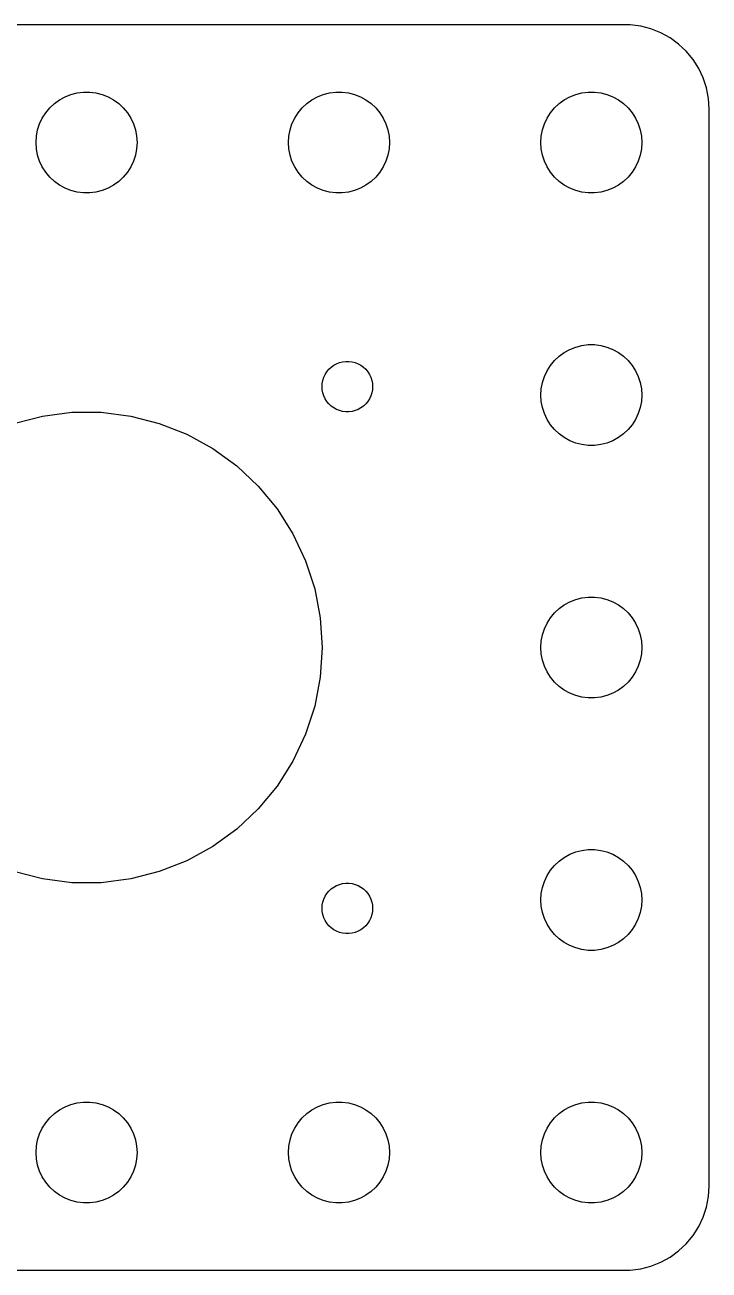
# Model space of a CAD drawing. Header units: metres. Extents: x -37 to 37, y -37 to 37.
# Drawn here: x -3.7 to 37, y -37 to 37 of the extents above; entities that cross this region are included whole.
import ezdxf

# ---------------------------------------------------------------- set-up
doc = ezdxf.new("R2010")
doc.units = ezdxf.units.M

msp = doc.modelspace()

# ---------------------------------------------------------------- linework, layer by layer
for p, q in [((32.3139, 36.9901), (-32.3139, 36.9901)), ((32.9369, 36.9114), (32.3139, 36.9901)), ((33.5451, 36.7553), (32.9369, 36.9114)), ((34.1289, 36.5241), (33.5451, 36.7553)), ((34.6791, 36.2216), (34.1289, 36.5241)), ((35.1871, 35.8526), (34.6791, 36.2216)), ((35.6448, 35.4227), (35.1871, 35.8526)), ((36.0451, 34.9389), (35.6448, 35.4227)), ((36.3815, 34.4088), (36.0451, 34.9389)), ((36.6489, 33.8406), (36.3815, 34.4088)), ((36.8429, 33.2434), (36.6489, 33.8406)), ((-1.60747, 32.533), (-1.27733, 32.7145)), ((-1.27733, 32.7145), (-0.92705, 32.8532)), ((-0.92705, 32.8532), (-0.56213, 32.9469)), ((-0.56213, 32.9469), (-0.18837, 32.9941)), ((-0.18837, 32.9941), (0.18837, 32.9941)), ((0.18837, 32.9941), (0.56213, 32.9469)), ((0.56213, 32.9469), (0.92705, 32.8532)), ((0.92705, 32.8532), (1.27733, 32.7145)), ((1.27733, 32.7145), (1.60747, 32.533)), ((13.3925, 32.533), (13.7227, 32.7145)), ((13.7227, 32.7145), (14.0729, 32.8532)), ((14.0729, 32.8532), (14.4379, 32.9469)), ((14.4379, 32.9469), (14.8116, 32.9941)), ((14.8116, 32.9941), (15.1884, 32.9941)), ((15.1884, 32.9941), (15.5621, 32.9469)), ((15.5621, 32.9469), (15.927, 32.8532)), ((15.927, 32.8532), (16.2773, 32.7145)), ((16.2773, 32.7145), (16.6075, 32.533)), ((28.3925, 32.533), (28.7227, 32.7145)), ((28.7227, 32.7145), (29.0729, 32.8532)), ((29.0729, 32.8532), (29.4379, 32.9469)), ((29.4379, 32.9469), (29.8116, 32.9941)), ((29.8116, 32.9941), (30.1884, 32.9941)), ((30.1884, 32.9941), (30.5621, 32.9469)), ((30.5621, 32.9469), (30.927, 32.8532)), ((30.927, 32.8532), (31.2773, 32.7145)), ((31.2773, 32.7145), (31.6075, 32.533)), ((36.9606, 32.6267), (36.8429, 33.2434)), ((37, 32), (36.9606, 32.6267)), ((-2.42705, 31.7634), (-2.1869, 32.0536)), ((-2.1869, 32.0536), (-1.91226, 32.3115)), ((-1.91226, 32.3115), (-1.60747, 32.533)), ((1.60747, 32.533), (1.91226, 32.3115)), ((1.91226, 32.3115), (2.1869, 32.0536)), ((2.1869, 32.0536), (2.42705, 31.7634)), ((12.5729, 31.7634), (12.8131, 32.0536)), ((12.8131, 32.0536), (13.0877, 32.3115)), ((13.0877, 32.3115), (13.3925, 32.533)), ((16.6075, 32.533), (16.9123, 32.3115)), ((16.9123, 32.3115), (17.1869, 32.0536)), ((17.1869, 32.0536), (17.427, 31.7634)), ((27.5729, 31.7634), (27.8131, 32.0536)), ((27.8131, 32.0536), (28.0877, 32.3115)), ((28.0877, 32.3115), (28.3925, 32.533)), ((31.6075, 32.533), (31.9123, 32.3115)), ((31.9123, 32.3115), (32.1869, 32.0536)), ((32.1869, 32.0536), (32.427, 31.7634)), ((37, -32), (37, 32)), ((-2.90575, 30.7461), (-2.78932, 31.1044)), ((-2.78932, 31.1044), (-2.62891, 31.4453)), ((-2.62891, 31.4453), (-2.42705, 31.7634)), ((2.42705, 31.7634), (2.62891, 31.4453)), ((2.62891, 31.4453), (2.78932, 31.1044)), ((2.78932, 31.1044), (2.90575, 30.7461)), ((12.0942, 30.7461), (12.2107, 31.1044)), ((12.2107, 31.1044), (12.3711, 31.4453)), ((12.3711, 31.4453), (12.5729, 31.7634)), ((17.427, 31.7634), (17.6289, 31.4453)), ((17.6289, 31.4453), (17.7893, 31.1044)), ((17.7893, 31.1044), (17.9057, 30.7461)), ((27.0942, 30.7461), (27.2107, 31.1044)), ((27.2107, 31.1044), (27.3711, 31.4453)), ((27.3711, 31.4453), (27.5729, 31.7634)), ((32.427, 31.7634), (32.6289, 31.4453)), ((32.6289, 31.4453), (32.7893, 31.1044)), ((32.7893, 31.1044), (32.9057, 30.7461)), ((-3, 30), (-2.97633, 30.376)), ((-2.97633, 30.376), (-2.90575, 30.7461)), ((2.90575, 30.7461), (2.97633, 30.376)), ((2.97633, 30.376), (3, 30)), ((12, 30), (12.0237, 30.376)), ((12.0237, 30.376), (12.0942, 30.7461)), ((17.9057, 30.7461), (17.9763, 30.376)), ((17.9763, 30.376), (18, 30)), ((27, 30), (27.0237, 30.376)), ((27.0237, 30.376), (27.0942, 30.7461)), ((32.9057, 30.7461), (32.9763, 30.376)), ((32.9763, 30.376), (33, 30)), ((-2.97633, 29.624), (-3, 30)), ((-2.90575, 29.2539), (-2.97633, 29.624)), ((2.97633, 29.624), (2.90575, 29.2539)), ((3, 30), (2.97633, 29.624)), ((12.0237, 29.624), (12, 30)), ((12.0942, 29.2539), (12.0237, 29.624)), ((17.9763, 29.624), (17.9057, 29.2539)), ((18, 30), (17.9763, 29.624)), ((27.0237, 29.624), (27, 30)), ((27.0942, 29.2539), (27.0237, 29.624)), ((32.9763, 29.624), (32.9057, 29.2539)), ((33, 30), (32.9763, 29.624)), ((-2.78932, 28.8956), (-2.90575, 29.2539)), ((-2.62891, 28.5547), (-2.78932, 28.8956)), ((2.78932, 28.8956), (2.62891, 28.5547)), ((2.90575, 29.2539), (2.78932, 28.8956)), ((12.2107, 28.8956), (12.0942, 29.2539)), ((12.3711, 28.5547), (12.2107, 28.8956)), ((17.7893, 28.8956), (17.6289, 28.5547)), ((17.9057, 29.2539), (17.7893, 28.8956)), ((27.2107, 28.8956), (27.0942, 29.2539)), ((27.3711, 28.5547), (27.2107, 28.8956)), ((32.7893, 28.8956), (32.6289, 28.5547)), ((32.9057, 29.2539), (32.7893, 28.8956)), ((-2.42705, 28.2366), (-2.62891, 28.5547)), ((-2.1869, 27.9464), (-2.42705, 28.2366)), ((2.42705, 28.2366), (2.1869, 27.9464)), ((2.62891, 28.5547), (2.42705, 28.2366)), ((12.5729, 28.2366), (12.3711, 28.5547)), ((12.8131, 27.9464), (12.5729, 28.2366)), ((17.427, 28.2366), (17.1869, 27.9464)), ((17.6289, 28.5547), (17.427, 28.2366)), ((27.5729, 28.2366), (27.3711, 28.5547)), ((27.8131, 27.9464), (27.5729, 28.2366)), ((32.427, 28.2366), (32.1869, 27.9464)), ((32.6289, 28.5547), (32.427, 28.2366)), ((-1.91226, 27.6884), (-2.1869, 27.9464)), ((-1.60747, 27.467), (-1.91226, 27.6884)), ((-1.27733, 27.2855), (-1.60747, 27.467)), ((1.60747, 27.467), (1.27733, 27.2855)), ((1.91226, 27.6884), (1.60747, 27.467)), ((2.1869, 27.9464), (1.91226, 27.6884)), ((13.0877, 27.6884), (12.8131, 27.9464)), ((13.3925, 27.467), (13.0877, 27.6884)), ((13.7227, 27.2855), (13.3925, 27.467)), ((16.6075, 27.467), (16.2773, 27.2855)), ((16.9123, 27.6884), (16.6075, 27.467)), ((17.1869, 27.9464), (16.9123, 27.6884)), ((28.0877, 27.6884), (27.8131, 27.9464)), ((28.3925, 27.467), (28.0877, 27.6884)), ((28.7227, 27.2855), (28.3925, 27.467)), ((31.6075, 27.467), (31.2773, 27.2855)), ((31.9123, 27.6884), (31.6075, 27.467)), ((32.1869, 27.9464), (31.9123, 27.6884)), ((-0.92705, 27.1468), (-1.27733, 27.2855)), ((-0.56213, 27.0531), (-0.92705, 27.1468)), ((-0.18837, 27.0059), (-0.56213, 27.0531)), ((0.18837, 27.0059), (-0.18837, 27.0059)), ((0.56213, 27.0531), (0.18837, 27.0059)), ((0.92705, 27.1468), (0.56213, 27.0531)), ((1.27733, 27.2855), (0.92705, 27.1468)), ((14.0729, 27.1468), (13.7227, 27.2855)), ((14.4379, 27.0531), (14.0729, 27.1468)), ((14.8116, 27.0059), (14.4379, 27.0531)), ((15.1884, 27.0059), (14.8116, 27.0059)), ((15.5621, 27.0531), (15.1884, 27.0059)), ((15.927, 27.1468), (15.5621, 27.0531)), ((16.2773, 27.2855), (15.927, 27.1468)), ((29.0729, 27.1468), (28.7227, 27.2855)), ((29.4379, 27.0531), (29.0729, 27.1468)), ((29.8116, 27.0059), (29.4379, 27.0531)), ((30.1884, 27.0059), (29.8116, 27.0059)), ((30.5621, 27.0531), (30.1884, 27.0059)), ((30.927, 27.1468), (30.5621, 27.0531)), ((31.2773, 27.2855), (30.927, 27.1468)), ((28.7227, 17.7145), (29.0729, 17.8532)), ((29.0729, 17.8532), (29.4379, 17.9469)), ((29.4379, 17.9469), (29.8116, 17.9941)), ((29.8116, 17.9941), (30.1884, 17.9941)), ((30.1884, 17.9941), (30.5621, 17.9469)), ((30.5621, 17.9469), (30.927, 17.8532)), ((30.927, 17.8532), (31.2773, 17.7145)), ((27.5729, 16.7634), (27.8131, 17.0536)), ((27.8131, 17.0536), (28.0877, 17.3115)), ((28.0877, 17.3115), (28.3925, 17.533)), ((28.3925, 17.533), (28.7227, 17.7145)), ((31.2773, 17.7145), (31.6075, 17.533)), ((31.6075, 17.533), (31.9123, 17.3115)), ((31.9123, 17.3115), (32.1869, 17.0536)), ((32.1869, 17.0536), (32.427, 16.7634)), ((14.1855, 16.2226), (14.2865, 16.3817)), ((14.2865, 16.3817), (14.4065, 16.5268)), ((14.4065, 16.5268), (14.5439, 16.6558)), ((14.5439, 16.6558), (14.6963, 16.7665)), ((14.6963, 16.7665), (14.8613, 16.8572)), ((14.8613, 16.8572), (15.0365, 16.9266)), ((15.0365, 16.9266), (15.2189, 16.9734)), ((15.2189, 16.9734), (15.4058, 16.997)), ((15.4058, 16.997), (15.5942, 16.997)), ((15.5942, 16.997), (15.7811, 16.9734)), ((15.7811, 16.9734), (15.9635, 16.9266)), ((15.9635, 16.9266), (16.1387, 16.8572)), ((16.1387, 16.8572), (16.3037, 16.7665)), ((16.3037, 16.7665), (16.4561, 16.6558)), ((16.4561, 16.6558), (16.5934, 16.5268)), ((16.5934, 16.5268), (16.7135, 16.3817)), ((16.7135, 16.3817), (16.8145, 16.2226)), ((27.2107, 16.1044), (27.3711, 16.4453)), ((27.3711, 16.4453), (27.5729, 16.7634)), ((32.427, 16.7634), (32.6289, 16.4453)), ((32.6289, 16.4453), (32.7893, 16.1044)), ((14, 15.5), (14.0118, 15.688)), ((14.0118, 15.688), (14.0471, 15.873)), ((14.0471, 15.873), (14.1053, 16.0522)), ((14.1053, 16.0522), (14.1855, 16.2226)), ((16.8145, 16.2226), (16.8947, 16.0522)), ((16.8947, 16.0522), (16.9529, 15.873)), ((16.9529, 15.873), (16.9882, 15.688)), ((16.9882, 15.688), (17, 15.5)), ((27.0237, 15.376), (27.0942, 15.7461)), ((27.0942, 15.7461), (27.2107, 16.1044)), ((32.7893, 16.1044), (32.9057, 15.7461)), ((32.9057, 15.7461), (32.9763, 15.376)), ((14.0118, 15.312), (14, 15.5)), ((14.0471, 15.127), (14.0118, 15.312)), ((14.1053, 14.9478), (14.0471, 15.127)), ((14.1855, 14.7774), (14.1053, 14.9478)), ((16.8947, 14.9478), (16.8145, 14.7774)), ((16.9529, 15.127), (16.8947, 14.9478)), ((16.9882, 15.312), (16.9529, 15.127)), ((17, 15.5), (16.9882, 15.312)), ((27, 15), (27.0237, 15.376)), ((27.0237, 14.624), (27, 15)), ((32.9763, 15.376), (33, 15)), ((33, 15), (32.9763, 14.624)), ((14.2865, 14.6183), (14.1855, 14.7774)), ((14.4065, 14.4732), (14.2865, 14.6183)), ((14.5439, 14.3442), (14.4065, 14.4732)), ((14.6963, 14.2335), (14.5439, 14.3442)), ((14.8613, 14.1427), (14.6963, 14.2335)), ((15.0365, 14.0734), (14.8613, 14.1427)), ((15.2189, 14.0266), (15.0365, 14.0734)), ((15.9635, 14.0734), (15.7811, 14.0266)), ((16.1387, 14.1427), (15.9635, 14.0734)), ((16.3037, 14.2335), (16.1387, 14.1427)), ((16.4561, 14.3442), (16.3037, 14.2335)), ((16.5934, 14.4732), (16.4561, 14.3442)), ((16.7135, 14.6183), (16.5934, 14.4732)), ((16.8145, 14.7774), (16.7135, 14.6183)), ((27.0942, 14.2539), (27.0237, 14.624)), ((27.2107, 13.8956), (27.0942, 14.2539)), ((32.9057, 14.2539), (32.7893, 13.8956)), ((32.9763, 14.624), (32.9057, 14.2539)), ((-4.32623, 13.3148), (-2.62334, 13.752)), ((-2.62334, 13.752), (-0.87906, 13.9724)), ((-0.87906, 13.9724), (0.87906, 13.9724)), ((0.87906, 13.9724), (2.62334, 13.752)), ((2.62334, 13.752), (4.32623, 13.3148)), ((15.4058, 14.0029), (15.2189, 14.0266)), ((15.5942, 14.0029), (15.4058, 14.0029)), ((15.7811, 14.0266), (15.5942, 14.0029)), ((27.3711, 13.5547), (27.2107, 13.8956)), ((27.5729, 13.2366), (27.3711, 13.5547)), ((32.6289, 13.5547), (32.427, 13.2366)), ((32.7893, 13.8956), (32.6289, 13.5547)), ((4.32623, 13.3148), (5.96091, 12.6676)), ((5.96091, 12.6676), (7.50157, 11.8206)), ((27.8131, 12.9464), (27.5729, 13.2366)), ((28.0877, 12.6884), (27.8131, 12.9464)), ((28.3925, 12.467), (28.0877, 12.6884)), ((31.9123, 12.6884), (31.6075, 12.467)), ((32.1869, 12.9464), (31.9123, 12.6884)), ((32.427, 13.2366), (32.1869, 12.9464)), ((28.7227, 12.2855), (28.3925, 12.467)), ((29.0729, 12.1468), (28.7227, 12.2855)), ((29.4379, 12.0531), (29.0729, 12.1468)), ((29.8116, 12.0059), (29.4379, 12.0531)), ((30.1884, 12.0059), (29.8116, 12.0059)), ((30.5621, 12.0531), (30.1884, 12.0059)), ((30.927, 12.1468), (30.5621, 12.0531)), ((31.2773, 12.2855), (30.927, 12.1468)), ((31.6075, 12.467), (31.2773, 12.2855)), ((7.50157, 11.8206), (8.92393, 10.7872)), ((8.92393, 10.7872), (10.2056, 9.58365)), ((10.2056, 9.58365), (11.3262, 8.22899)), ((11.3262, 8.22899), (12.2683, 6.74454)), ((12.2683, 6.74454), (13.0169, 5.15373)), ((13.0169, 5.15373), (13.5602, 3.48164)), ((13.5602, 3.48164), (13.8896, 1.75465)), ((29.4379, 2.94685), (29.8116, 2.99408)), ((29.8116, 2.99408), (30.1884, 2.99408)), ((30.1884, 2.99408), (30.5621, 2.94685)), ((27.8131, 2.05363), (28.0877, 2.31154)), ((28.0877, 2.31154), (28.3925, 2.53297)), ((28.3925, 2.53297), (28.7227, 2.71448)), ((28.7227, 2.71448), (29.0729, 2.85316)), ((29.0729, 2.85316), (29.4379, 2.94685)), ((30.5621, 2.94685), (30.927, 2.85316)), ((30.927, 2.85316), (31.2773, 2.71448)), ((31.2773, 2.71448), (31.6075, 2.53297)), ((31.6075, 2.53297), (31.9123, 2.31154)), ((31.9123, 2.31154), (32.1869, 2.05363)), ((13.8896, 1.75465), (14, 0)), ((27.3711, 1.44525), (27.5729, 1.76335)), ((27.5729, 1.76335), (27.8131, 2.05363)), ((32.1869, 2.05363), (32.427, 1.76335)), ((32.427, 1.76335), (32.6289, 1.44525)), ((27.0237, 0.37599), (27.0942, 0.74606)), ((27.0942, 0.74606), (27.2107, 1.10437)), ((27.2107, 1.10437), (27.3711, 1.44525)), ((32.6289, 1.44525), (32.7893, 1.10437)), ((32.7893, 1.10437), (32.9057, 0.74606)), ((32.9057, 0.74606), (32.9763, 0.37599)), ((14, 0), (13.8896, -1.75465)), ((27, 0), (27.0237, 0.37599)), ((27.0237, -0.37599), (27, 0)), ((32.9763, 0.37599), (33, 0)), ((33, 0), (32.9763, -0.37599)), ((27.0942, -0.74606), (27.0237, -0.37599)), ((32.9763, -0.37599), (32.9057, -0.74606)), ((27.2107, -1.10437), (27.0942, -0.74606)), ((27.3711, -1.44525), (27.2107, -1.10437)), ((27.5729, -1.76335), (27.3711, -1.44525)), ((32.6289, -1.44525), (32.427, -1.76335)), ((32.7893, -1.10437), (32.6289, -1.44525)), ((32.9057, -0.74606), (32.7893, -1.10437)), ((13.8896, -1.75465), (13.5602, -3.48164)), ((27.8131, -2.05363), (27.5729, -1.76335)), ((28.0877, -2.31154), (27.8131, -2.05363)), ((32.1869, -2.05363), (31.9123, -2.31154)), ((32.427, -1.76335), (32.1869, -2.05363)), ((28.3925, -2.53297), (28.0877, -2.31154)), ((28.7227, -2.71448), (28.3925, -2.53297)), ((29.0729, -2.85316), (28.7227, -2.71448)), ((29.4379, -2.94685), (29.0729, -2.85316)), ((29.8116, -2.99408), (29.4379, -2.94685)), ((30.5621, -2.94685), (30.1884, -2.99408)), ((30.927, -2.85316), (30.5621, -2.94685)), ((31.2773, -2.71448), (30.927, -2.85316)), ((31.6075, -2.53297), (31.2773, -2.71448)), ((31.9123, -2.31154), (31.6075, -2.53297)), ((13.5602, -3.48164), (13.0169, -5.15373)), ((30.1884, -2.99408), (29.8116, -2.99408)), ((13.0169, -5.15373), (12.2683, -6.74454)), ((12.2683, -6.74454), (11.3262, -8.22899)), ((11.3262, -8.22899), (10.2056, -9.58365)), ((10.2056, -9.58365), (8.92393, -10.7872)), ((8.92393, -10.7872), (7.50157, -11.8206)), ((7.50157, -11.8206), (5.96091, -12.6676)), ((28.0877, -12.6884), (28.3925, -12.467)), ((28.3925, -12.467), (28.7227, -12.2855)), ((28.7227, -12.2855), (29.0729, -12.1468)), ((29.0729, -12.1468), (29.4379, -12.0531)), ((29.4379, -12.0531), (29.8116, -12.0059)), ((29.8116, -12.0059), (30.1884, -12.0059)), ((30.1884, -12.0059), (30.5621, -12.0531)), ((30.5621, -12.0531), (30.927, -12.1468)), ((30.927, -12.1468), (31.2773, -12.2855)), ((31.2773, -12.2855), (31.6075, -12.467)), ((31.6075, -12.467), (31.9123, -12.6884)), ((-2.62334, -13.752), (-4.32623, -13.3148)), ((4.32623, -13.3148), (2.62334, -13.752)), ((5.96091, -12.6676), (4.32623, -13.3148)), ((27.3711, -13.5547), (27.5729, -13.2366)), ((27.5729, -13.2366), (27.8131, -12.9464)), ((27.8131, -12.9464), (28.0877, -12.6884)), ((31.9123, -12.6884), (32.1869, -12.9464)), ((32.1869, -12.9464), (32.427, -13.2366)), ((32.427, -13.2366), (32.6289, -13.5547)), ((-0.87906, -13.9724), (-2.62334, -13.752)), ((0.87906, -13.9724), (-0.87906, -13.9724)), ((2.62334, -13.752), (0.87906, -13.9724)), ((15.0365, -14.0734), (15.2189, -14.0266)), ((15.2189, -14.0266), (15.4058, -14.0029)), ((15.4058, -14.0029), (15.5942, -14.0029)), ((15.5942, -14.0029), (15.7811, -14.0266)), ((15.7811, -14.0266), (15.9635, -14.0734)), ((27.0942, -14.2539), (27.2107, -13.8956)), ((27.2107, -13.8956), (27.3711, -13.5547)), ((32.6289, -13.5547), (32.7893, -13.8956)), ((32.7893, -13.8956), (32.9057, -14.2539)), ((14.1053, -14.9478), (14.1855, -14.7774)), ((14.1855, -14.7774), (14.2865, -14.6183)), ((14.2865, -14.6183), (14.4065, -14.4732)), ((14.4065, -14.4732), (14.5439, -14.3442)), ((14.5439, -14.3442), (14.6963, -14.2335)), ((14.6963, -14.2335), (14.8613, -14.1427)), ((14.8613, -14.1427), (15.0365, -14.0734)), ((15.9635, -14.0734), (16.1387, -14.1427)), ((16.1387, -14.1427), (16.3037, -14.2335)), ((16.3037, -14.2335), (16.4561, -14.3442)), ((16.4561, -14.3442), (16.5934, -14.4732)), ((16.5934, -14.4732), (16.7135, -14.6183)), ((16.7135, -14.6183), (16.8145, -14.7774)), ((16.8145, -14.7774), (16.8947, -14.9478)), ((27, -15), (27.0237, -14.624)), ((27.0237, -14.624), (27.0942, -14.2539)), ((32.9057, -14.2539), (32.9763, -14.624)), ((32.9763, -14.624), (33, -15)), ((14, -15.5), (14.0118, -15.312)), ((14.0118, -15.688), (14, -15.5)), ((14.0118, -15.312), (14.0471, -15.127)), ((14.0471, -15.127), (14.1053, -14.9478)), ((16.8947, -14.9478), (16.9529, -15.127)), ((16.9529, -15.127), (16.9882, -15.312)), ((16.9882, -15.312), (17, -15.5)), ((17, -15.5), (16.9882, -15.688)), ((27.0237, -15.376), (27, -15)), ((27.0942, -15.7461), (27.0237, -15.376)), ((32.9763, -15.376), (32.9057, -15.7461)), ((33, -15), (32.9763, -15.376)), ((14.0471, -15.873), (14.0118, -15.688)), ((14.1053, -16.0522), (14.0471, -15.873)), ((14.1855, -16.2226), (14.1053, -16.0522)), ((14.2865, -16.3817), (14.1855, -16.2226)), ((16.8145, -16.2226), (16.7135, -16.3817)), ((16.8947, -16.0522), (16.8145, -16.2226)), ((16.9529, -15.873), (16.8947, -16.0522)), ((16.9882, -15.688), (16.9529, -15.873)), ((27.2107, -16.1044), (27.0942, -15.7461)), ((27.3711, -16.4453), (27.2107, -16.1044)), ((32.7893, -16.1044), (32.6289, -16.4453)), ((32.9057, -15.7461), (32.7893, -16.1044)), ((14.4065, -16.5268), (14.2865, -16.3817)), ((14.5439, -16.6558), (14.4065, -16.5268)), ((14.6963, -16.7665), (14.5439, -16.6558)), ((14.8613, -16.8572), (14.6963, -16.7665)), ((15.0365, -16.9266), (14.8613, -16.8572)), ((15.2189, -16.9734), (15.0365, -16.9266)), ((15.4058, -16.997), (15.2189, -16.9734)), ((15.5942, -16.997), (15.4058, -16.997)), ((15.7811, -16.9734), (15.5942, -16.997)), ((15.9635, -16.9266), (15.7811, -16.9734)), ((16.1387, -16.8572), (15.9635, -16.9266)), ((16.3037, -16.7665), (16.1387, -16.8572)), ((16.4561, -16.6558), (16.3037, -16.7665)), ((16.5934, -16.5268), (16.4561, -16.6558)), ((16.7135, -16.3817), (16.5934, -16.5268)), ((27.5729, -16.7634), (27.3711, -16.4453)), ((27.8131, -17.0536), (27.5729, -16.7634)), ((32.427, -16.7634), (32.1869, -17.0536)), ((32.6289, -16.4453), (32.427, -16.7634)), ((28.0877, -17.3115), (27.8131, -17.0536)), ((28.3925, -17.533), (28.0877, -17.3115)), ((28.7227, -17.7145), (28.3925, -17.533)), ((29.0729, -17.8532), (28.7227, -17.7145)), ((31.2773, -17.7145), (30.927, -17.8532)), ((31.6075, -17.533), (31.2773, -17.7145)), ((31.9123, -17.3115), (31.6075, -17.533)), ((32.1869, -17.0536), (31.9123, -17.3115)), ((29.4379, -17.9469), (29.0729, -17.8532)), ((29.8116, -17.9941), (29.4379, -17.9469)), ((30.1884, -17.9941), (29.8116, -17.9941)), ((30.5621, -17.9469), (30.1884, -17.9941)), ((30.927, -17.8532), (30.5621, -17.9469)), ((-1.60747, -27.467), (-1.27733, -27.2855)), ((-1.27733, -27.2855), (-0.92705, -27.1468)), ((-0.92705, -27.1468), (-0.56213, -27.0531)), ((-0.56213, -27.0531), (-0.18837, -27.0059)), ((-0.18837, -27.0059), (0.18837, -27.0059)), ((0.18837, -27.0059), (0.56213, -27.0531)), ((0.56213, -27.0531), (0.92705, -27.1468)), ((0.92705, -27.1468), (1.27733, -27.2855)), ((1.27733, -27.2855), (1.60747, -27.467)), ((13.3925, -27.467), (13.7227, -27.2855)), ((13.7227, -27.2855), (14.0729, -27.1468)), ((14.0729, -27.1468), (14.4379, -27.0531)), ((14.4379, -27.0531), (14.8116, -27.0059)), ((14.8116, -27.0059), (15.1884, -27.0059)), ((15.1884, -27.0059), (15.5621, -27.0531)), ((15.5621, -27.0531), (15.927, -27.1468)), ((15.927, -27.1468), (16.2773, -27.2855)), ((16.2773, -27.2855), (16.6075, -27.467)), ((28.3925, -27.467), (28.7227, -27.2855)), ((28.7227, -27.2855), (29.0729, -27.1468)), ((29.0729, -27.1468), (29.4379, -27.0531)), ((29.4379, -27.0531), (29.8116, -27.0059)), ((29.8116, -27.0059), (30.1884, -27.0059)), ((30.1884, -27.0059), (30.5621, -27.0531)), ((30.5621, -27.0531), (30.927, -27.1468)), ((30.927, -27.1468), (31.2773, -27.2855)), ((31.2773, -27.2855), (31.6075, -27.467)), ((-2.42705, -28.2366), (-2.1869, -27.9464)), ((-2.1869, -27.9464), (-1.91226, -27.6884)), ((-1.91226, -27.6884), (-1.60747, -27.467)), ((1.60747, -27.467), (1.91226, -27.6884)), ((1.91226, -27.6884), (2.1869, -27.9464)), ((2.1869, -27.9464), (2.42705, -28.2366)), ((12.5729, -28.2366), (12.8131, -27.9464)), ((12.8131, -27.9464), (13.0877, -27.6884)), ((13.0877, -27.6884), (13.3925, -27.467)), ((16.6075, -27.467), (16.9123, -27.6884)), ((16.9123, -27.6884), (17.1869, -27.9464)), ((17.1869, -27.9464), (17.427, -28.2366)), ((27.5729, -28.2366), (27.8131, -27.9464)), ((27.8131, -27.9464), (28.0877, -27.6884)), ((28.0877, -27.6884), (28.3925, -27.467)), ((31.6075, -27.467), (31.9123, -27.6884)), ((31.9123, -27.6884), (32.1869, -27.9464)), ((32.1869, -27.9464), (32.427, -28.2366)), ((-2.78932, -28.8956), (-2.62891, -28.5547)), ((-2.62891, -28.5547), (-2.42705, -28.2366)), ((2.42705, -28.2366), (2.62891, -28.5547)), ((2.62891, -28.5547), (2.78932, -28.8956)), ((12.2107, -28.8956), (12.3711, -28.5547)), ((12.3711, -28.5547), (12.5729, -28.2366)), ((17.427, -28.2366), (17.6289, -28.5547)), ((17.6289, -28.5547), (17.7893, -28.8956)), ((27.2107, -28.8956), (27.3711, -28.5547)), ((27.3711, -28.5547), (27.5729, -28.2366)), ((32.427, -28.2366), (32.6289, -28.5547)), ((32.6289, -28.5547), (32.7893, -28.8956)), ((-2.97633, -29.624), (-2.90575, -29.2539)), ((-2.90575, -29.2539), (-2.78932, -28.8956)), ((2.78932, -28.8956), (2.90575, -29.2539)), ((2.90575, -29.2539), (2.97633, -29.624)), ((12.0237, -29.624), (12.0942, -29.2539)), ((12.0942, -29.2539), (12.2107, -28.8956)), ((17.7893, -28.8956), (17.9057, -29.2539)), ((17.9057, -29.2539), (17.9763, -29.624)), ((27.0237, -29.624), (27.0942, -29.2539)), ((27.0942, -29.2539), (27.2107, -28.8956)), ((32.7893, -28.8956), (32.9057, -29.2539)), ((32.9057, -29.2539), (32.9763, -29.624)), ((-3, -30), (-2.97633, -29.624)), ((-2.97633, -30.376), (-3, -30)), ((2.97633, -29.624), (3, -30)), ((3, -30), (2.97633, -30.376)), ((12, -30), (12.0237, -29.624)), ((12.0237, -30.376), (12, -30)), ((17.9763, -29.624), (18, -30)), ((18, -30), (17.9763, -30.376)), ((27, -30), (27.0237, -29.624)), ((27.0237, -30.376), (27, -30)), ((32.9763, -29.624), (33, -30)), ((33, -30), (32.9763, -30.376)), ((-2.90575, -30.7461), (-2.97633, -30.376)), ((-2.78932, -31.1044), (-2.90575, -30.7461)), ((2.90575, -30.7461), (2.78932, -31.1044)), ((2.97633, -30.376), (2.90575, -30.7461)), ((12.0942, -30.7461), (12.0237, -30.376)), ((12.2107, -31.1044), (12.0942, -30.7461)), ((17.9057, -30.7461), (17.7893, -31.1044)), ((17.9763, -30.376), (17.9057, -30.7461)), ((27.0942, -30.7461), (27.0237, -30.376)), ((27.2107, -31.1044), (27.0942, -30.7461)), ((32.9057, -30.7461), (32.7893, -31.1044)), ((32.9763, -30.376), (32.9057, -30.7461)), ((-2.62891, -31.4453), (-2.78932, -31.1044)), ((-2.42705, -31.7634), (-2.62891, -31.4453)), ((-2.1869, -32.0536), (-2.42705, -31.7634)), ((2.42705, -31.7634), (2.1869, -32.0536)), ((2.62891, -31.4453), (2.42705, -31.7634)), ((2.78932, -31.1044), (2.62891, -31.4453)), ((12.3711, -31.4453), (12.2107, -31.1044)), ((12.5729, -31.7634), (12.3711, -31.4453)), ((12.8131, -32.0536), (12.5729, -31.7634)), ((17.427, -31.7634), (17.1869, -32.0536)), ((17.6289, -31.4453), (17.427, -31.7634)), ((17.7893, -31.1044), (17.6289, -31.4453)), ((27.3711, -31.4453), (27.2107, -31.1044)), ((27.5729, -31.7634), (27.3711, -31.4453)), ((27.8131, -32.0536), (27.5729, -31.7634)), ((32.427, -31.7634), (32.1869, -32.0536)), ((32.6289, -31.4453), (32.427, -31.7634)), ((32.7893, -31.1044), (32.6289, -31.4453)), ((-1.91226, -32.3115), (-2.1869, -32.0536)), ((-1.60747, -32.533), (-1.91226, -32.3115)), ((-1.27733, -32.7145), (-1.60747, -32.533)), ((1.60747, -32.533), (1.27733, -32.7145)), ((1.91226, -32.3115), (1.60747, -32.533)), ((2.1869, -32.0536), (1.91226, -32.3115)), ((13.0877, -32.3115), (12.8131, -32.0536)), ((13.3925, -32.533), (13.0877, -32.3115)), ((13.7227, -32.7145), (13.3925, -32.533)), ((16.6075, -32.533), (16.2773, -32.7145)), ((16.9123, -32.3115), (16.6075, -32.533)), ((17.1869, -32.0536), (16.9123, -32.3115)), ((28.0877, -32.3115), (27.8131, -32.0536)), ((28.3925, -32.533), (28.0877, -32.3115)), ((28.7227, -32.7145), (28.3925, -32.533)), ((31.6075, -32.533), (31.2773, -32.7145)), ((31.9123, -32.3115), (31.6075, -32.533)), ((32.1869, -32.0536), (31.9123, -32.3115)), ((36.9606, -32.6267), (37, -32)), ((-0.92705, -32.8532), (-1.27733, -32.7145)), ((-0.56213, -32.9469), (-0.92705, -32.8532)), ((-0.18837, -32.9941), (-0.56213, -32.9469)), ((0.18837, -32.9941), (-0.18837, -32.9941)), ((0.56213, -32.9469), (0.18837, -32.9941)), ((0.92705, -32.8532), (0.56213, -32.9469)), ((1.27733, -32.7145), (0.92705, -32.8532)), ((14.0729, -32.8532), (13.7227, -32.7145)), ((14.4379, -32.9469), (14.0729, -32.8532)), ((14.8116, -32.9941), (14.4379, -32.9469)), ((15.1884, -32.9941), (14.8116, -32.9941)), ((15.5621, -32.9469), (15.1884, -32.9941)), ((15.927, -32.8532), (15.5621, -32.9469)), ((16.2773, -32.7145), (15.927, -32.8532)), ((29.0729, -32.8532), (28.7227, -32.7145)), ((29.4379, -32.9469), (29.0729, -32.8532)), ((29.8116, -32.9941), (29.4379, -32.9469)), ((30.1884, -32.9941), (29.8116, -32.9941)), ((30.5621, -32.9469), (30.1884, -32.9941)), ((30.927, -32.8532), (30.5621, -32.9469)), ((31.2773, -32.7145), (30.927, -32.8532)), ((36.6489, -33.8406), (36.8429, -33.2434)), ((36.8429, -33.2434), (36.9606, -32.6267)), ((36.3815, -34.4088), (36.6489, -33.8406)), ((36.0451, -34.9389), (36.3815, -34.4088)), ((35.1871, -35.8526), (35.6448, -35.4227)), ((35.6448, -35.4227), (36.0451, -34.9389)), ((34.1289, -36.5241), (34.6791, -36.2216)), ((34.6791, -36.2216), (35.1871, -35.8526)), ((-32.3139, -36.9901), (32.3139, -36.9901)), ((32.3139, -36.9901), (32.9369, -36.9114)), ((32.9369, -36.9114), (33.5451, -36.7553)), ((33.5451, -36.7553), (34.1289, -36.5241))]:
    msp.add_line(p, q)

doc.saveas('drawing.dxf')
